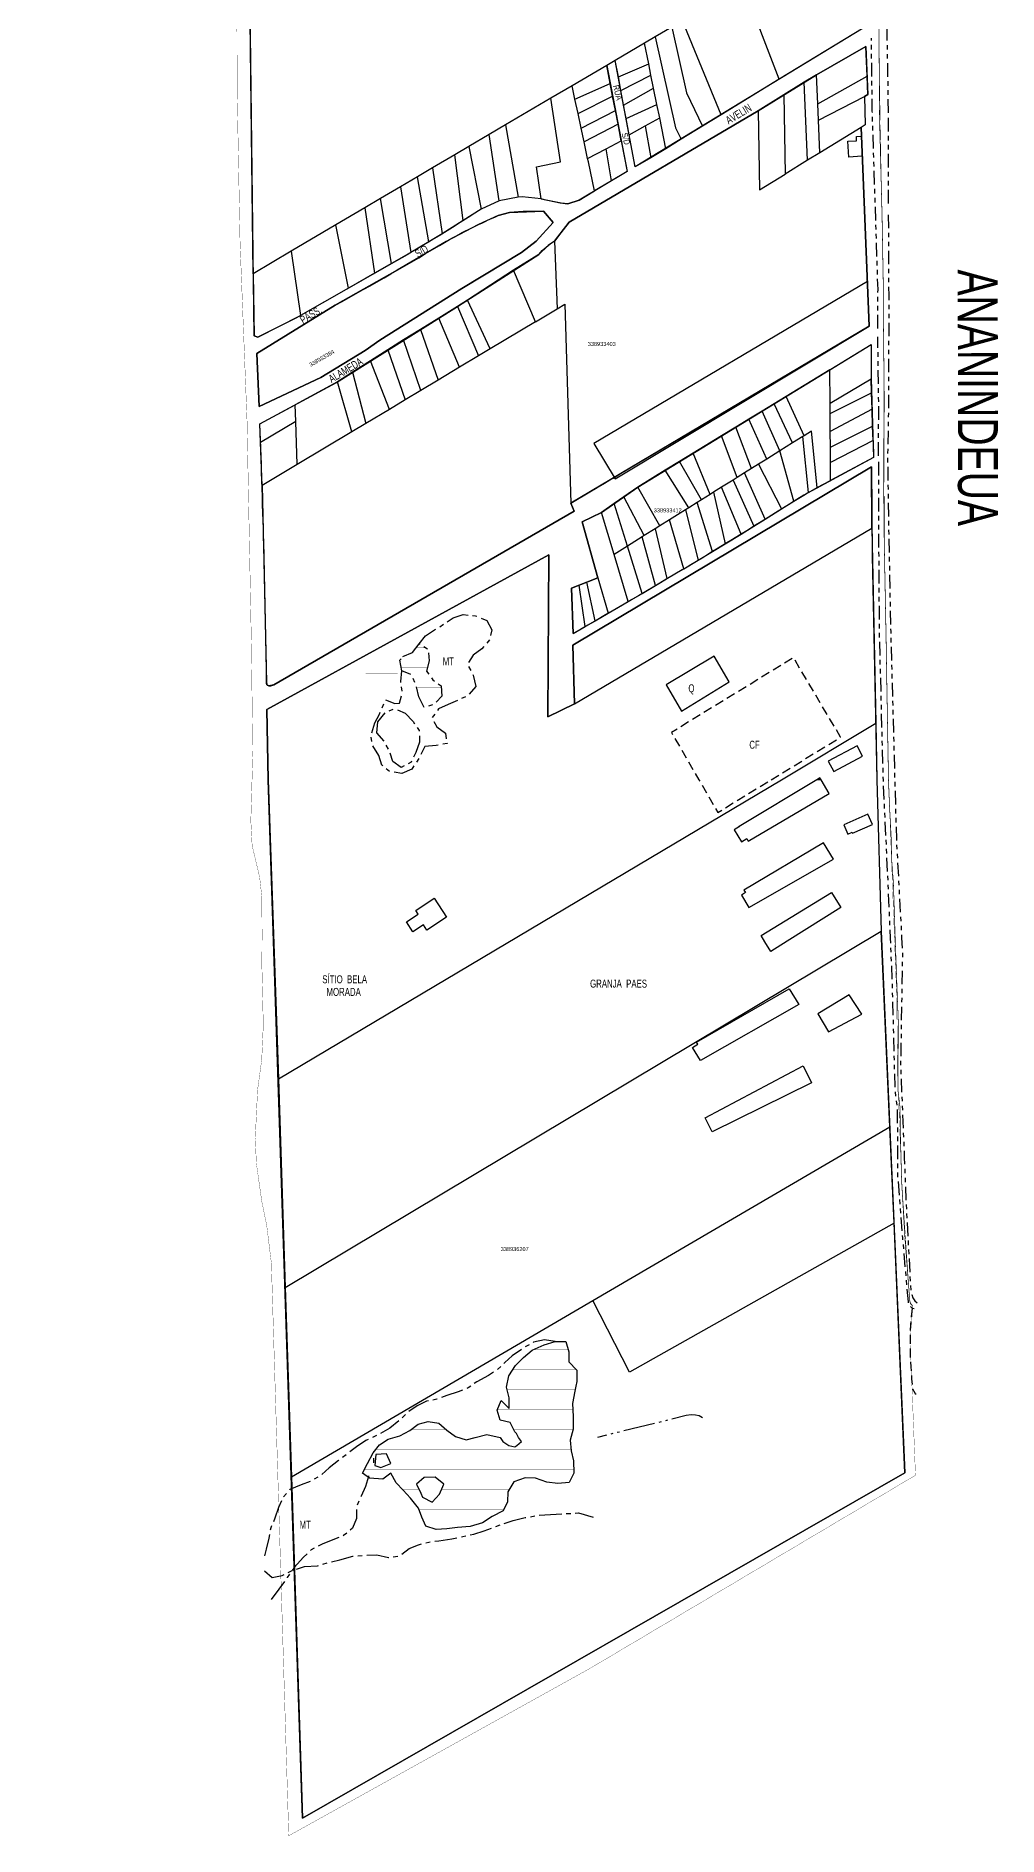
# Model space of a CAD drawing. Extents: x 209123 to 210085, y 4843977 to 4845861.
# Drawn here: x 209604 to 210085, y 4843977 to 4844876 of the extents above; entities that cross this region are included whole.
import ezdxf

# ---------------------------------------------------------------- set-up
doc = ezdxf.new("R2010")
doc.units = 0
doc.header["$LTSCALE"] = 1.5
doc.header["$MEASUREMENT"] = 0
for name, pattern in [('TRACO_05', [16.5, 10.5, -1.5, 0.75, -1.5, 0.75, -1.5]), ('TRACO_13', [12, 7.5, -1.5, 1.5, -1.5]), ('TRACO_15', [4.5, 3, -1.5]), ('TRACO_25', [12, 4.5, -1.5, 1.5, -1.5, 1.5, -1.5])]:
    doc.linetypes.add(name, pattern=pattern)
for name, color, linetype in [('CD-MALHA-LOTES', 7, 'CONTINUOUS'), ('CD_TXT_QUADRA', 1, 'CONTINUOUS'), ('HD-AREA-SUJ-INUND', 160, 'CONTINUOUS'), ('HD-CURSO-INTER', 170, 'CONTINUOUS'), ('HD-HACH-HIDROG', 160, 'CONTINUOUS'), ('HD-LAGOS-INTER', 170, 'CONTINUOUS'), ('HD-LAGOS-PERENE', 170, 'CONTINUOUS'), ('HD-VALAS-DRENOS', 170, 'CONTINUOUS'), ('LM-LIM-SETOR-FISCAL', 7, 'CONTINUOUS'), ('LM-LIMITE-MUNICIPAL', 2, 'CONTINUOUS'), ('LM-TXT-LIM-MUN', 7, 'CONTINUOUS'), ('OB-MOV-DE-TERRA', 20, 'CONTINUOUS'), ('OB-TXT-MOV-TERRA', 7, 'CONTINUOUS'), ('RU-CE-CF-Q-ARQ', 7, 'CONTINUOUS'), ('RU-EDIF-COM-IND', 239, 'CONTINUOUS'), ('RU-EDIF-SITIO', 239, 'CONTINUOUS'), ('RU-EDIF-USO-PUB', 239, 'CONTINUOUS'), ('RU-QUADRAS', 210, 'CONTINUOUS'), ('RU-TXT-ARQ-CF', 7, 'CONTINUOUS'), ('RU-TXT-EDIF-RURAL', 7, 'CONTINUOUS'), ('SV-CAMINHO-TRILHA', 20, 'CONTINUOUS'), ('SV-EST-M-N-PAV', 20, 'CONTINUOUS'), ('SV-TXT-RUA-N-PAV', 7, 'CONTINUOUS')]:
    doc.layers.add(name, color=color, linetype=linetype)
doc.styles.add('ARIAL', font='ARIAL.TTF')
doc.linetypes.add('Limite', pattern='A,20,-3,[130,ltypeshp.shx,S=6.35,R=0,X=0,Y=0],-3,20', length=46)

# ---------------------------------------------------------------- blocks, each defined once
blk = doc.blocks.new('*X3')
at = {"layer": 'HD-HACH-HIDROG', "const_width": 0.13}
for points in [[(209853.152022, 4844219.879745), (209870.262411, 4844219.879916)], [(209842.607242, 4844209.879606), (209874.372667, 4844209.879924)], [(209839.776967, 4844199.879545), (209873.794038, 4844199.879885)], [(209834.831985, 4844189.879462), (209872.601308, 4844189.87984)], [(209791.718368, 4844179.878998), (209809.123448, 4844179.879172)], [(209843.046433, 4844179.879512), (209872.765648, 4844179.879809)], [(209774.097656, 4844169.878789), (209871.705148, 4844169.879765)], [(209768.33616, 4844159.878698), (209773.335805, 4844159.878748)], [(209773.335805, 4844159.878748), (209873.035686, 4844159.879745)], [(209787.498948, 4844149.878857), (209795.725098, 4844149.878939)], [(209807.014608, 4844149.879052), (209840.686074, 4844149.879389)], [(209795.640734, 4844139.878906), (209838.037557, 4844139.879329)]]:
    blk.add_lwpolyline(points, dxfattribs=at)
blk = doc.blocks.new('*X4')
at = {"layer": 'HD-HACH-HIDROG', "const_width": 0.13}
for points in [[(209794.266889, 4844570.675472), (209799.021258, 4844570.67552)], [(209786.832848, 4844560.675365), (209799.851548, 4844560.675495)], [(209794.521091, 4844550.675409), (209806.898911, 4844550.675533)]]:
    blk.add_lwpolyline(points, dxfattribs=at)
blk = doc.blocks.new('*X5')
at = {"layer": 'HD-HACH-HIDROG', "const_width": 0.13}
for points in [[(209774.840752, 4844530.729325), (209794.82751, 4844530.729525)], [(209780.007027, 4844520.729344), (209794.926346, 4844520.729493)]]:
    blk.add_lwpolyline(points, dxfattribs=at)
blk = doc.blocks.new('*X8')
at = {"layer": 'HD-AREA-SUJ-INUND', "const_width": 0.13}
for points in [[(209769.06906, 4844557.76775), (209784.06906, 4844557.769438)], [(209784.06906, 4844557.769438), (209784.99647, 4844557.767909)]]:
    blk.add_lwpolyline(points, dxfattribs=at)

msp = doc.modelspace()

# ---------------------------------------------------------------- linework, layer by layer
at = {"layer": 'CD-MALHA-LOTES', "linetype": 'Continuous'}
for points in [[(209712.81, 4844757.62), (209708.03, 4845151.53), (210008.42, 4845327.08), (210009.23, 4845307.35), (210013.61, 4845035.73)], [(210016.22, 4844936.29), (210017.72, 4844880.4), (209975.82, 4844854.85)], [(209975.82, 4844854.85), (209957.74, 4844901.88)], [(209922.15, 4844880.94), (209913.78, 4844876.02)], [(209922.15, 4844880.94), (209929.4, 4844848.01), (209937.35, 4844831.33)], [(209946.69, 4844837.06), (209927.48, 4844884.08)], [(209908.42, 4844872.86), (209893.81, 4844864.27)], [(209913.78, 4844876.02), (209908.42, 4844872.86)], [(209910.53, 4844862.53), (209908.42, 4844872.86)], [(209913.78, 4844876.02), (209923.85, 4844830.53), (209926.84, 4844824.86)], [(210019.76, 4844856.29), (210019.16, 4844871.19), (209994.36, 4844857.07)], [(209889.54, 4844861.75), (209872.23, 4844851.57)], [(209893.81, 4844864.27), (209889.54, 4844861.75)], [(209891.29, 4844852.72), (209889.54, 4844861.75)], [(209895.35, 4844856.03), (209893.81, 4844864.27)], [(209895.35, 4844856.03), (209910.53, 4844862.53)], [(209911.67, 4844856.91), (209910.53, 4844862.53)], [(209873.66, 4844844.88), (209891.29, 4844852.72)], [(209892.5, 4844846.45), (209891.29, 4844852.72)], [(209896.62, 4844849.22), (209895.35, 4844856.03)], [(209896.62, 4844849.22), (209911.67, 4844856.91)], [(209913.01, 4844850.33), (209911.67, 4844856.91)], [(209975.82, 4844854.85), (209946.69, 4844837.06)], [(209988.3, 4844853.34), (209978.1, 4844847)], [(209994.36, 4844857.07), (209988.3, 4844853.34)], [(209990.01, 4844814.32), (209988.3, 4844853.34)], [(209995.02, 4844842.46), (209994.36, 4844857.07)], [(209995.02, 4844842.46), (210019.76, 4844856.29)], [(210018.46, 4844846.26), (210020.16, 4844847.23), (210019.76, 4844856.29)], [(209861.59, 4844845.31), (209838.92, 4844831.97)], [(209856.73, 4844795.09), (209854.38, 4844811.12), (209866.35, 4844813.48), (209861.59, 4844845.31)], [(209872.23, 4844851.57), (209861.59, 4844845.31)], [(209873.66, 4844844.88), (209872.23, 4844851.57)], [(209875.2, 4844837.7), (209873.66, 4844844.88)], [(209875.2, 4844837.7), (209892.5, 4844846.45)], [(209893.89, 4844839.28), (209892.5, 4844846.45)], [(209897.98, 4844841.93), (209896.62, 4844849.22)], [(209897.98, 4844841.93), (209913.01, 4844850.33)], [(209914.68, 4844842.13), (209913.01, 4844850.33)], [(209978.1, 4844847), (209965.34, 4844839.06)], [(209978.1, 4844847), (209978.77, 4844807.43)], [(209995.38, 4844834.34), (210018.46, 4844846.26)], [(210018.46, 4844846.26), (210018.84, 4844832.04), (210016.78, 4844830.78)], [(209965.34, 4844839.06), (209870.69, 4844783.44), (209866.62, 4844778.13), (209863.43, 4844773.96)], [(209876.78, 4844830.3), (209875.2, 4844837.7)], [(209876.78, 4844830.3), (209893.89, 4844839.28)], [(209895.23, 4844832.37), (209893.89, 4844839.28)], [(209899.25, 4844835.13), (209897.98, 4844841.93)], [(209899.25, 4844835.13), (209914.68, 4844842.13)], [(209900.76, 4844827.05), (209899.25, 4844835.13)], [(209908.78, 4844831.49), (209916.03, 4844835.51)], [(209916.03, 4844835.51), (209914.68, 4844842.13)], [(209919.13, 4844820.11), (209916.03, 4844835.51)], [(209946.69, 4844837.06), (209937.35, 4844831.33)], [(209965.34, 4844839.06), (209965.94, 4844799.56), (209978.77, 4844807.43)], [(209995.38, 4844834.34), (209995.02, 4844842.46)], [(209996.1, 4844818.06), (209995.38, 4844834.34)], [(209830.8, 4844827.19), (209820.67, 4844821.23)], [(209838.92, 4844831.97), (209830.8, 4844827.19)], [(209835.8, 4844794.11), (209830.8, 4844827.19)], [(209838.92, 4844831.97), (209845.26, 4844795.92)], [(209871.57, 4844642.94), (209882.01, 4844649.12), (209883.98, 4844650.29), (209885.26, 4844651.05), (209888.43, 4844652.93), (209890.6, 4844654.21), (209892.75, 4844655.49), (209896.48, 4844657.7), (210020.71, 4844731.35), (210016.78, 4844830.78)], [(209878.24, 4844823.5), (209876.78, 4844830.3)], [(209895.23, 4844832.37), (209878.24, 4844823.5)], [(209896.84, 4844824.1), (209895.23, 4844832.37)], [(209900.76, 4844827.05), (209908.78, 4844831.49)], [(209911.67, 4844815.61), (209903.8, 4844810.98), (209900.76, 4844827.05)], [(209908.78, 4844831.49), (209911.67, 4844815.61)], [(209937.35, 4844831.33), (209926.84, 4844824.86)], [(210016.78, 4844830.78), (209996.1, 4844818.06)], [(209813.53, 4844817.03), (209802.39, 4844810.47)], [(209820.67, 4844821.23), (209813.53, 4844817.03)], [(209817.78, 4844784.18), (209813.53, 4844817.03)], [(209820.67, 4844821.23), (209826.74, 4844789.87)], [(209880, 4844815.29), (209878.24, 4844823.5)], [(209880, 4844815.29), (209889.25, 4844820.13)], [(209889.25, 4844820.13), (209896.84, 4844824.1)], [(209891.93, 4844804), (209889.25, 4844820.13)], [(209896.84, 4844824.1), (209899.83, 4844808.65), (209891.93, 4844804)], [(209919.13, 4844820.11), (209911.67, 4844815.61)], [(209926.84, 4844824.86), (209919.13, 4844820.11)], [(209996.1, 4844818.06), (209990.01, 4844814.32)], [(209802.39, 4844810.47), (209794.88, 4844806.06)], [(209802.39, 4844810.47), (209807.31, 4844777.62)], [(209883.5, 4844799.05), (209880.36, 4844813.62), (209880, 4844815.29)], [(209990.01, 4844814.32), (209978.77, 4844807.43)], [(209786.48, 4844801.11), (209776.45, 4844795.21)], [(209794.88, 4844806.06), (209786.48, 4844801.11)], [(209786.48, 4844801.11), (209791.59, 4844768.29)], [(209800.57, 4844773.62), (209794.88, 4844806.06)], [(209856.73, 4844795.09), (209866.27, 4844793.01), (209870.12, 4844792.55), (209875.8, 4844794.37), (209883.5, 4844799.05)], [(209891.93, 4844804), (209883.5, 4844799.05)], [(209768.56, 4844790.57), (209754.13, 4844782.07)], [(209776.45, 4844795.21), (209768.56, 4844790.57)], [(209768.56, 4844790.57), (209773.51, 4844757.84)], [(209782.01, 4844762.67), (209776.45, 4844795.21)], [(209826.74, 4844789.87), (209817.78, 4844784.18)], [(209835.8, 4844794.11), (209826.74, 4844789.87)], [(209845.26, 4844795.92), (209835.8, 4844794.11)], [(209856.73, 4844795.09), (209847.25, 4844795.98), (209845.26, 4844795.92)], [(209754.13, 4844782.07), (209731.84, 4844768.96)], [(209760.44, 4844750.43), (209754.13, 4844782.07)], [(209817.78, 4844784.18), (209807.31, 4844777.62)], [(209800.57, 4844773.62), (209791.59, 4844768.29)], [(209807.31, 4844777.62), (209800.57, 4844773.62)], [(209863.43, 4844773.96), (209860.26, 4844771.79), (209855.55, 4844767.24), (209842.99, 4844759.35)], [(209863.43, 4844773.96), (209864.84, 4844740.1)], [(209731.84, 4844768.96), (209712.81, 4844757.62)], [(209731.84, 4844768.96), (209736.42, 4844736.8)], [(209782.01, 4844762.67), (209773.51, 4844757.84)], [(209791.59, 4844768.29), (209782.01, 4844762.67)], [(209712.81, 4844757.62), (209713.21, 4844726.59), (209715.16, 4844725.89), (209736.42, 4844736.8)], [(209773.51, 4844757.84), (209760.44, 4844750.43)], [(209842.99, 4844759.35), (209819.9, 4844744.44)], [(209853.91, 4844733.56), (209842.99, 4844759.35)], [(209760.44, 4844750.43), (209736.42, 4844736.8)], [(209819.9, 4844744.44), (209814.88, 4844741.17)], [(209831.28, 4844720.01), (209819.9, 4844744.44)], [(209805.65, 4844735.45), (209796.37, 4844729.69)], [(209814.88, 4844741.17), (209805.65, 4844735.45)], [(209815.97, 4844710.85), (209805.65, 4844735.45)], [(209814.88, 4844741.17), (209825.51, 4844716.56)], [(209853.91, 4844733.56), (209862.34, 4844738.61), (209864.84, 4844740.1)], [(209864.84, 4844740.1), (209868.61, 4844742.47), (209871.57, 4844642.94)], [(209796.37, 4844729.69), (209787.97, 4844724.54)], [(209796.37, 4844729.69), (209805.27, 4844704.44)], [(209853.91, 4844733.56), (209831.28, 4844720.01)], [(209780.05, 4844719.52), (209771.39, 4844714.05)], [(209787.97, 4844724.54), (209780.05, 4844719.52)], [(209780.05, 4844719.52), (209788.73, 4844694.54)], [(209796.55, 4844699.22), (209787.97, 4844724.54)], [(209831.28, 4844720.01), (209825.51, 4844716.56)], [(210001.13, 4844709.61), (210021.79, 4844722.19), (210021.71, 4844705.08)], [(209762.4, 4844708.36), (209754.93, 4844703.57)], [(209771.39, 4844714.05), (209762.4, 4844708.36)], [(209762.4, 4844708.36), (209769.15, 4844682.82)], [(209780.86, 4844689.83), (209771.39, 4844714.05)], [(209815.97, 4844710.85), (209805.27, 4844704.44)], [(209825.51, 4844716.56), (209815.97, 4844710.85)], [(210001.13, 4844709.61), (209979.22, 4844696.27)], [(210001.2, 4844692.96), (210001.13, 4844709.61)], [(209754.93, 4844703.57), (209733.79, 4844692.01)], [(209762.16, 4844678.63), (209754.93, 4844703.57)], [(209805.27, 4844704.44), (209796.55, 4844699.22)], [(210001.2, 4844692.96), (210021.71, 4844705.08)], [(210021.93, 4844698.06), (210021.71, 4844705.08)], [(209716.48, 4844673.24), (209716.16, 4844682.59), (209733.79, 4844692.01)], [(209734.04, 4844683.75), (209733.79, 4844692.01)], [(209788.73, 4844694.54), (209780.86, 4844689.83)], [(209796.55, 4844699.22), (209788.73, 4844694.54)], [(209973.32, 4844692.67), (209967.28, 4844689)], [(209979.22, 4844696.27), (209973.32, 4844692.67)], [(209982.47, 4844673.08), (209973.32, 4844692.67)], [(209988.19, 4844676.65), (209979.22, 4844696.27)], [(210001.24, 4844687.7), (210001.2, 4844692.96)], [(210001.24, 4844687.7), (210021.93, 4844698.06)], [(210022.2, 4844689.88), (210021.93, 4844698.06)], [(209734.04, 4844683.75), (209716.48, 4844673.24)], [(209734.71, 4844662.21), (209734.04, 4844683.75)], [(209769.15, 4844682.82), (209762.16, 4844678.63)], [(209780.86, 4844689.83), (209769.15, 4844682.82)], [(209960.53, 4844684.89), (209954.08, 4844680.96)], [(209967.28, 4844689), (209960.53, 4844684.89)], [(209969.55, 4844665), (209960.53, 4844684.89)], [(209976.08, 4844669.08), (209967.28, 4844689)], [(210001.3, 4844678.83), (210001.24, 4844687.7)], [(210022.2, 4844689.88), (210001.3, 4844678.83)], [(210001.36, 4844670.9), (210022.47, 4844681.37)], [(210022.47, 4844681.37), (210022.2, 4844689.88)], [(210022.71, 4844674.21), (210022.47, 4844681.37)], [(209717.22, 4844651.73), (209716.48, 4844673.24)], [(209762.16, 4844678.63), (209734.71, 4844662.21)], [(209946.88, 4844676.57), (209932.76, 4844667.99)], [(209954.08, 4844680.96), (209946.88, 4844676.57)], [(209954.7, 4844655.72), (209946.88, 4844676.57)], [(209961.88, 4844660.21), (209954.08, 4844680.96)], [(209982.47, 4844673.08), (209976.08, 4844669.08)], [(209987.55, 4844676.25), (209982.47, 4844673.08)], [(209988.19, 4844676.65), (209987.55, 4844676.25)], [(209990.38, 4844648.29), (209987.55, 4844676.25)], [(209994.76, 4844650.7), (209991.86, 4844678.94), (209988.19, 4844676.65)], [(210001.36, 4844670.9), (210001.3, 4844678.83)], [(210022.71, 4844674.21), (210001.41, 4844663.25)], [(210022.71, 4844674.21), (210022.98, 4844665.81), (210001.47, 4844654.32)], [(209925.88, 4844663.81), (209918.73, 4844659.46)], [(209932.76, 4844667.99), (209925.88, 4844663.81)], [(209937.01, 4844644.67), (209925.88, 4844663.81)], [(209941.19, 4844647.28), (209932.76, 4844667.99)], [(209969.55, 4844665), (209965.51, 4844662.48)], [(209976.08, 4844669.08), (209969.55, 4844665)], [(209983.12, 4844643.96), (209976.08, 4844669.08)], [(210001.41, 4844663.25), (210001.36, 4844670.9)], [(209734.71, 4844662.21), (209717.22, 4844651.73)], [(210022.13, 4844630.51), (210022, 4844661.08), (209872.58, 4844572.01), (209873.4, 4844542.69)], [(209918.73, 4844659.46), (209905.04, 4844650.98)], [(209930.59, 4844640.66), (209918.73, 4844659.46)], [(209952.74, 4844654.5), (209946.99, 4844650.9)], [(209954.7, 4844655.72), (209952.74, 4844654.5)], [(209952.74, 4844654.5), (209963.09, 4844631.51)], [(209958.4, 4844658.03), (209954.7, 4844655.72)], [(209961.88, 4844660.21), (209958.4, 4844658.03)], [(209968.7, 4844635), (209958.4, 4844658.03)], [(209965.51, 4844662.48), (209961.88, 4844660.21)], [(209965.51, 4844662.48), (209976.86, 4844640.07)], [(209994.76, 4844650.7), (210001.47, 4844654.32)], [(210001.47, 4844654.32), (210001.41, 4844663.25)], [(209717.22, 4844651.73), (209719.48, 4844553.35), (209719.83, 4844551.99), (209720.63, 4844551.62), (209721.58, 4844551.67), (209723.15, 4844552.19), (209873.32, 4844638.98), (209872.49, 4844640.87), (209871.57, 4844642.94)], [(209898.18, 4844646.16), (209893.33, 4844642.8)], [(209905.04, 4844650.98), (209898.18, 4844646.16)], [(209908.3, 4844626.73), (209898.18, 4844646.16)], [(209916.02, 4844631.56), (209905.04, 4844650.98)], [(209941.19, 4844647.28), (209937.01, 4844644.67)], [(209942.93, 4844648.37), (209941.19, 4844647.28)], [(209946.99, 4844650.9), (209942.93, 4844648.37)], [(209942.93, 4844648.37), (209948.77, 4844622.66)], [(209956.68, 4844627.38), (209946.99, 4844650.9)], [(209983.12, 4844643.96), (209988.09, 4844646.98), (209989.97, 4844648.06), (209990.38, 4844648.29)], [(209990.38, 4844648.29), (209994.76, 4844650.7)], [(209886.9, 4844638.24), (209877.32, 4844633.55), (209885.13, 4844605.58)], [(209893.33, 4844642.8), (209886.9, 4844638.24)], [(209893.22, 4844617.31), (209886.9, 4844638.24)], [(209899.9, 4844621.48), (209893.33, 4844642.8)], [(209928.9, 4844639.6), (209920.97, 4844634.65)], [(209930.59, 4844640.66), (209928.9, 4844639.6)], [(209928.9, 4844639.6), (209935.25, 4844614.43)], [(209934.81, 4844643.3), (209930.59, 4844640.66)], [(209937.01, 4844644.67), (209934.81, 4844643.3)], [(209942.48, 4844618.72), (209934.81, 4844643.3)], [(209968.7, 4844635), (209976.86, 4844640.07)], [(209976.86, 4844640.07), (209983.12, 4844643.96)], [(209873.4, 4844542.69), (210022.13, 4844630.51)], [(209913.79, 4844630.16), (209908.3, 4844626.73)], [(209916.02, 4844631.56), (209913.79, 4844630.16)], [(209913.79, 4844630.16), (209919.67, 4844605.2)], [(209920.97, 4844634.65), (209916.02, 4844631.56)], [(209928.04, 4844610.16), (209920.97, 4844634.65)], [(209948.77, 4844622.66), (209956.68, 4844627.38)], [(209956.68, 4844627.38), (209963.09, 4844631.51)], [(209963.09, 4844631.51), (209968.7, 4844635)], [(210022.13, 4844630.51), (210024.1, 4844532.94)], [(209899.9, 4844621.48), (209893.22, 4844617.31)], [(209907.25, 4844626.08), (209899.9, 4844621.48)], [(209907.2, 4844597.8), (209899.9, 4844621.48)], [(209908.3, 4844626.73), (209907.25, 4844626.08)], [(209913.95, 4844601.8), (209907.25, 4844626.08)], [(209935.25, 4844614.43), (209942.48, 4844618.72)], [(209942.48, 4844618.72), (209948.77, 4844622.66)], [(209873.4, 4844542.69), (209860.17, 4844536.18), (209860.63, 4844617.14), (209719.64, 4844539.75), (209720.28, 4844504.67), (209725.37, 4844355.16)], [(209900.2, 4844593.78), (209893.22, 4844617.31)], [(209919.67, 4844605.2), (209928.04, 4844610.16)], [(209928.04, 4844610.16), (209935.25, 4844614.43)], [(209875.82, 4844602.01), (209871.87, 4844600.49), (209872.73, 4844577.78), (209878.72, 4844581.22)], [(209879.61, 4844603.46), (209875.82, 4844602.01)], [(209878.72, 4844581.22), (209875.82, 4844602.01)], [(209885.13, 4844605.58), (209879.61, 4844603.46)], [(209883.82, 4844584.19), (209879.61, 4844603.46)], [(209885.13, 4844605.58), (209890.22, 4844587.88)], [(209907.2, 4844597.8), (209913.95, 4844601.8)], [(209913.95, 4844601.8), (209919.67, 4844605.2)], [(209890.22, 4844587.88), (209900.2, 4844593.78)], [(209900.2, 4844593.78), (209907.2, 4844597.8)], [(209878.72, 4844581.22), (209883.82, 4844584.19)], [(209883.82, 4844584.19), (209890.22, 4844587.88)], [(209725.37, 4844355.16), (209976.85, 4844504.66), (210024.1, 4844532.94)], [(210024.1, 4844532.94), (210024.6, 4844504.66), (210026.83, 4844429.02)], [(209728.77, 4844250.84), (210026.83, 4844429.02)], [(210031.1, 4844331.22), (210026.83, 4844429.02)], [(209725.37, 4844355.16), (209728.77, 4844250.84)], [(209882.59, 4844244.38), (210031.1, 4844331.22)], [(210033.2, 4844282.96), (210031.1, 4844331.22)], [(209731.86, 4844156.24), (209737.42, 4843985.6), (210038.65, 4844158.24), (210033.2, 4844282.96)], [(210033.2, 4844282.96), (209900.91, 4844208.62), (209882.59, 4844244.38)], [(209728.77, 4844250.84), (209731.86, 4844156.24)], [(209731.86, 4844156.24), (209882.59, 4844244.38)]]:
    msp.add_lwpolyline(points, dxfattribs=at)
at = {"layer": 'CD-MALHA-LOTES', "linetype": 'Continuous', "elevation": 14.73}
msp.add_lwpolyline([(209857.99, 4844788.96), (209847.76, 4844788.74), (209840.9, 4844788.3), (209835.34, 4844786.65), (209825.47, 4844782.23), (209809.31, 4844773.8), (209784.77, 4844759.39), (209753.78, 4844741.84), (209714.53, 4844717.8), (209715.77, 4844691.31), (209729.52, 4844697.72), (209746.66, 4844705.7), (209768.84, 4844719.29), (209776.07, 4844724.48), (209817.06, 4844750.31), (209828.45, 4844757.08), (209846.85, 4844768.15), (209854.21, 4844773.9), (209862.78, 4844783.18)], close=True, dxfattribs=at)
at = {"layer": 'HD-CURSO-INTER', "linetype": 'TRACO_13', "flags": 128}
msp.add_lwpolyline([(209770.51, 4844156.69), (209770.48, 4844156.49), (209768.91, 4844151.49), (209766.79, 4844146.63), (209764.37, 4844141.38), (209764.4, 4844135.46), (209762.38, 4844130.52), (209758, 4844126.85), (209752.66, 4844124.78), (209747.22, 4844122.67), (209741.77, 4844119.7), (209737.74, 4844115.93), (209733.36, 4844111.08), (209729.77, 4844105.92), (209725.53, 4844100.08), (209721.51, 4844094.61)], dxfattribs=at)
at = {"layer": 'HD-LAGOS-INTER', "linetype": 'TRACO_13', "flags": 128}
for points in [[(209787.54, 4844566.31), (209792.44, 4844568.24), (209795.77, 4844572.69), (209800.35, 4844569.86), (209800.79, 4844564.17), (209799.41, 4844559.04), (209802.59, 4844554.56), (209806.83, 4844551.65), (209807.18, 4844546.42), (209803.45, 4844542.52), (209798.33, 4844540.68), (209795.58, 4844546.16), (209794.28, 4844551.69), (209792.01, 4844557.07), (209787.11, 4844559.16), (209786.14, 4844564.44), (209787.54, 4844566.31)], [(209774.62, 4844528.21), (209775.09, 4844533.57), (209778.72, 4844538.19), (209783.3, 4844540.22), (209788.77, 4844538.03), (209792.7, 4844533.75), (209795.84, 4844529.29), (209795.89, 4844523.51), (209794.09, 4844518.31), (209791.71, 4844513.43), (209786.83, 4844510.73), (209782.63, 4844513.86), (209781.01, 4844518.84), (209778.44, 4844523.68), (209774.62, 4844528.21)]]:
    msp.add_lwpolyline(points, dxfattribs=at)
at = {"layer": 'HD-LAGOS-PERENE', "linetype": 'Continuous', "flags": 128}
for points in [[(209770.89, 4844155.6), (209767.37, 4844158.09), (209769.93, 4844162.83), (209772.78, 4844168.19), (209775.93, 4844172.23), (209780.32, 4844175.12), (209786.14, 4844176.75), (209791.17, 4844179.45), (209795.21, 4844182.6), (209800.23, 4844183.92), (209805.63, 4844183.03), (209809.54, 4844179.5), (209813.96, 4844176.48), (209819.31, 4844174.71), (209823.83, 4844175.89), (209829.52, 4844177.33), (209836.2, 4844175.89), (209837.55, 4844173.9), (209840.68, 4844171.95), (209843.55, 4844171.3), (209844.52, 4844171.95), (209846.98, 4844173.85), (209845.49, 4844175.89), (209844.36, 4844177.84), (209843.66, 4844178.71), (209841.22, 4844183.34), (209836.19, 4844184.59), (209834.69, 4844189.55), (209836.75, 4844194.36), (209840.79, 4844190.44), (209840.81, 4844195.73), (209839.47, 4844201.12), (209840.64, 4844206.75), (209843.92, 4844211.96), (209847.85, 4844215.91), (209852.26, 4844219.48), (209858.24, 4844222.16), (209863.71, 4844223.91), (209869.03, 4844223.82), (209870.61, 4844218.78), (209870.53, 4844213.76), (209874.62, 4844209.63), (209874.62, 4844203.98), (209874.12, 4844201.49), (209873.62, 4844199.01), (209872.47, 4844192.93), (209872.75, 4844186.46), (209872.83, 4844180.09), (209871.23, 4844174.61), (209871.78, 4844169.19), (209872.95, 4844164.22), (209873.07, 4844158), (209870.72, 4844153.39), (209865.07, 4844152.89), (209859.57, 4844153.56), (209854.01, 4844155.63), (209848.74, 4844155.8), (209843.17, 4844153.8), (209840.02, 4844148.83), (209839.89, 4844143.79), (209837.74, 4844139.25), (209832.25, 4844136.35), (209827.49, 4844133.2), (209821.3, 4844131.42), (209814.96, 4844130.96), (209809.59, 4844130.18), (209804.19, 4844129.88), (209799.11, 4844131.55), (209797.16, 4844136.16)], [(209772.95, 4844165.58), (209773.01, 4844163.2)], [(209795.37, 4844140.55), (209791.35, 4844145.63), (209787.75, 4844149.6), (209784.29, 4844153.33), (209781.59, 4844158.14), (209777.58, 4844155.1), (209770.89, 4844155.6)], [(209797.16, 4844136.16), (209795.37, 4844140.55)]]:
    msp.add_lwpolyline(points, dxfattribs=at)
for points in [[(209776.61, 4844160.86), (209781.55, 4844162.84), (209779.48, 4844167.72), (209774.15, 4844167.49), (209773.55, 4844161.87)], [(209797.39, 4844146.01), (209802.2, 4844143.63), (209806.01, 4844147.55), (209808.16, 4844152.54), (209803.8, 4844156.16), (209798.27, 4844155.96), (209794.39, 4844152.64), (209796.61, 4844148.05)]]:
    msp.add_lwpolyline(points, close=True, dxfattribs=at)
at = {"layer": 'HD-VALAS-DRENOS', "linetype": 'TRACO_05', "flags": 128}
msp.add_lwpolyline([(209937.39, 4844185.8), (209935.78, 4844186.7), (209934.01, 4844187.09), (209931.83, 4844187.2), (209929.31, 4844186.84), (209884.99, 4844175.96)], dxfattribs=at)
at = {"layer": 'LM-LIM-SETOR-FISCAL', "color": 7, "linetype": 'Limite', "ltscale": 0.1, "const_width": 0.13, "flags": 128}
msp.add_lwpolyline([(209756.5, 4845516.29), (209751.3, 4845524.57), (209742.67, 4845530.22), (209737.91, 4845533.03), (209733.61, 4845542.58), (209730.18, 4845548.5), (209731.68, 4845555.3), (209735.91, 4845559.88), (209741.98, 4845564.02), (209753.89, 4845568.44), (209759.18, 4845571.62), (209769.33, 4845578.92), (209783.86, 4845592.74), (209797.93, 4845607.35), (209810.43, 4845622.37), (209819.75, 4845638.06), (209824.57, 4845649.26), (209828.77, 4845659.93), (209832.87, 4845664.74), (209848.49, 4845681.91), (209857.53, 4845691.24), (209860.86, 4845695.63), (209861.99, 4845705.36), (209861.02, 4845710.64), (209859.16, 4845715.4), (209857.15, 4845726.42), (209858.67, 4845731.69), (209865.35, 4845741.55), (209874.22, 4845748.93), (209882.41, 4845756.24), (209886.56, 4845766.07), (209891, 4845769.67), (209901.56, 4845768.58), (209905.96, 4845770.63), (209912.29, 4845777.56), (209920.57, 4845789.98), (209922.5, 4845794.42), (209931.6, 4845803.92), (209935.51, 4845808.28), (209938.71, 4845813.1), (209948.53, 4845822.18), (209959.16, 4845828.66), (209974.4, 4845836.91), (209985.3, 4845843.64), (209999.63, 4845851.1), (210005.85, 4845852.59), (210008.83, 4845748.88), (210012.92, 4845552.03), (210014.83, 4845430.78), (210016.4, 4845308.43), (210019.84, 4845187.26), (210022.71, 4845049.46), (210025.73, 4844869.03), (210027.84, 4844746.03), (210028.55, 4844610.67), (210030.42, 4844504.69), (210034.54, 4844395.49), (210034.98, 4844356.84), (210037.09, 4844303.19), (210041.11, 4844243.91), (210042.66, 4844241.49), (210041.24, 4844225.16), (210043.91, 4844157.03), (209880.94, 4844060.34), (209730.56, 4843976.83), (209721.87, 4844263.16), (209719.55, 4844281.84), (209717.08, 4844293.94), (209714.37, 4844312.96), (209713.82, 4844325.29), (209714.97, 4844349.6), (209717.05, 4844364.77), (209717.83, 4844381.99), (209717.12, 4844411.82), (209717.22, 4844427.24), (209717.1, 4844446.23), (209716, 4844456.05), (209712.25, 4844471.82), (209711.6, 4844484.23), (209712.56, 4844517.1), (209711.89, 4844571.62), (209709.7, 4844684.19), (209706.22, 4844772.81), (209704.76, 4844848.62), (209704.58, 4844905.73), (209701.13, 4845088.11), (209700.9, 4845149.96), (209442.8, 4844991.55), (209237.03, 4844921.8), (209232.93, 4844899.15), (209223.07, 4844898.14), (209223.58, 4844893.28), (209178.83, 4844885.81), (209181.74, 4844843.24), (209186.67, 4844817.46), (209186.43, 4844813.71), (209159.38, 4844808.75), (209151.39, 4844809.37), (209145.88, 4844816.7), (209144.38, 4844823.1), (209142.68, 4844839.54), (209142.04, 4844859.97), (209138.84, 4844868.81), (209134.67, 4844876.18), (209127.19, 4844880.69), (209131.76, 4844886.69), (209131.76, 4844898.36), (209130.33, 4844910.26), (209129.68, 4844932.5), (209129.26, 4845060.67), (209126.52, 4845138.55), (209123.25, 4845217.54), (209226.33, 4845219.29), (209222.79, 4845325.24), (209220.85, 4845402.89), (209219.98, 4845454.41), (209226.26, 4845455.39), (209399.02, 4845457.74), (209461.83, 4845458.1), (209475.56, 4845459.96), (209501.71, 4845467.83), (209505.47, 4845394.52), (209504.56, 4845374.59), (209505.1, 4845367.3), (209542.33, 4845367.28), (209550.43, 4845374.54), (209563.32, 4845384.18), (209568.8, 4845393.48), (209577.29, 4845403.54), (209585.18, 4845423.15), (209590.39, 4845446.06), (209592.24, 4845456.12), (209597.28, 4845472.86), (209603.22, 4845476.76), (209608.72, 4845478.09), (209628.79, 4845475.14), (209633.88, 4845475.76), (209646.18, 4845479.73), (209666.16, 4845488.23), (209685.39, 4845488.24), (209697.02, 4845487.7), (209704.19, 4845486.94), (209721.62, 4845480.74), (209737.12, 4845478.67), (209747.23, 4845491.82), (209750.5, 4845496.43), (209755.32, 4845505.71), (209756.8, 4845510.41)], close=True, dxfattribs=at)
at = {"layer": 'LM-LIMITE-MUNICIPAL'}
for points in [[(210025.66, 4844879.89, 0.35, 0.35, 0), (210025.95, 4844834.83, 0.35, 0.35, 0)], [(210025.95, 4844834.83, 0.35, 0.35, 0), (210027.18, 4844787.93, 0.35, 0.35, 0)], [(210027.18, 4844787.93, 0.35, 0.35, 0), (210027.39, 4844776.9, 0.35, 0.35, 0)], [(210027.39, 4844776.9, 0.35, 0.35, 0), (210027.8, 4844753.1, 0.35, 0.35, 0)], [(210027.8, 4844753.1, 0.35, 0.35, 0), (210027.92, 4844730.08, 0.35, 0.35, 0)], [(210027.92, 4844730.08, 0.35, 0.35, 0), (210028.08, 4844716.2, 0.35, 0.35, 0)], [(210028.08, 4844716.2, 0.35, 0.35, 0), (210028.31, 4844693.34, 0.35, 0.35, 0)], [(210028.31, 4844693.34, 0.35, 0.35, 0), (210028, 4844666.3, 0.35, 0.35, 0)], [(210028, 4844666.3, 0.35, 0.35, 0), (210028.15, 4844632.04, 0.35, 0.35, 0)], [(210028.15, 4844632.04, 0.35, 0.35, 0), (210028.93, 4844590.34, 0.35, 0.35, 0)], [(210028.93, 4844590.34, 0.35, 0.35, 0), (210029.17, 4844578.89, 0.35, 0.35, 0)], [(210029.17, 4844578.89, 0.35, 0.35, 0), (210029.61, 4844551.55, 0.35, 0.35, 0)], [(210029.61, 4844551.55, 0.35, 0.35, 0), (210030.42, 4844504.69, 0.35, 0.35, 0)], [(210030.42, 4844504.69, 0.35, 0.35, 0), (210030.94, 4844491.26, 0.35, 0.35, 0)], [(210030.94, 4844491.26, 0.35, 0.35, 0), (210031.81, 4844475, 0.35, 0.35, 0)], [(210031.81, 4844475, 0.35, 0.35, 0), (210032.01, 4844464.64, 0.35, 0.35, 0)], [(210032.01, 4844464.64, 0.35, 0.35, 0), (210032.88, 4844453.22, 0.35, 0.35, 0)], [(210032.88, 4844453.22, 0.35, 0.35, 0), (210033.84, 4844423.53, 0.35, 0.35, 0), (210033.92, 4844421.5, 0.35, 0.35, 0)], [(210033.92, 4844421.5, 0.35, 0.35, 0), (210035.34, 4844382.67, 0.35, 0.35, 0), (210035.11, 4844349.88, 0.35, 0.35, 0)], [(210035.11, 4844349.88, 0.35, 0.35, 0), (210036.19, 4844340.87, 0.35, 0.35, 0)], [(210036.19, 4844340.87, 0.35, 0.35, 0), (210036.41, 4844326.51, 0.35, 0.35, 0), (210036.64, 4844317.37, 0.35, 0.35, 0)], [(210036.64, 4844317.37, 0.35, 0.35, 0), (210036.97, 4844304.58, 0.35, 0.35, 0), (210038.62, 4844275.88, 0.35, 0.35, 0)], [(210038.62, 4844275.88, 0.35, 0.35, 0), (210041.11, 4844243.91, 0.35, 0.35, 0)], [(210041.11, 4844243.91, 0.35, 0.35, 0), (210041.45, 4844242.69, 0.35, 0.35, 0)], [(210041.45, 4844242.69, 0.35, 0.35, 0), (210042.66, 4844241.49, 0.35, 0.35, 0)]]:
    msp.add_lwpolyline(points, format="xyseb", dxfattribs=at)
at = {"layer": 'OB-MOV-DE-TERRA', "linetype": 'TRACO_13', "flags": 128}
for points in [[(209795.77, 4844572.69), (209798.85, 4844576.62), (209803.48, 4844579.54), (209808.58, 4844582.79), (209812.83, 4844585.63), (209817.83, 4844587.26), (209823.93, 4844586.67), (209829.56, 4844584.32), (209832.05, 4844579.58), (209830.98, 4844574.55), (209827.05, 4844570.15), (209822.8, 4844566.95), (209819.89, 4844562.4), (209822.79, 4844557.02), (209824.06, 4844551.36), (209820.01, 4844546.68), (209815.06, 4844544.41), (209810.33, 4844542.31), (209805.5, 4844540.09), (209802.07, 4844535.57), (209804.62, 4844531.06), (209808.87, 4844527.93), (209809.72, 4844522.87), (209804.31, 4844521.85), (209798.64, 4844521.38), (209796.03, 4844515.95), (209792.04, 4844510.02), (209787.12, 4844507.8), (209780.98, 4844508.76), (209777.16, 4844511.99), (209775.58, 4844516.82), (209772.46, 4844521.68), (209771.66, 4844527.04), (209773.57, 4844533.09), (209775.9, 4844537.52), (209778.9, 4844544.72), (209783.65, 4844542.77), (209785.93, 4844542.94), (209787.38, 4844548.45), (209786.53, 4844553.75), (209787.11, 4844559.16)], [(209863.71, 4844223.91), (209858.38, 4844224.81), (209852.91, 4844223.56), (209847.78, 4844220.53), (209842.32, 4844216.73), (209838.61, 4844213.34), (209834.93, 4844209.94), (209830.47, 4844206.85), (209824.56, 4844203.79), (209820.27, 4844200.67), (209815.31, 4844198.77), (209809.57, 4844196.92), (209804.55, 4844195.01), (209799.51, 4844193.99), (209794.82, 4844191.69), (209789.96, 4844188.47), (209786.03, 4844184.55), (209781.14, 4844180.55), (209775.36, 4844177.35), (209769.05, 4844174.39), (209764.49, 4844171.22), (209759.98, 4844167.89), (209755.47, 4844164.45), (209750.76, 4844160.82), (209746.51, 4844156.93), (209741.42, 4844153.98), (209736.75, 4844152.18), (209731.17, 4844149.95), (209727.56, 4844145.98), (209725.46, 4844140.88), (209723.68, 4844135.52), (209721.53, 4844130.81), (209720.65, 4844125.66), (209719.27, 4844120.08), (209718.51, 4844116.69)], [(209718.47, 4844109.24), (209722.24, 4844105.88), (209727.21, 4844106.93), (209732.77, 4844109.59), (209738.48, 4844111.39), (209744.98, 4844111.8), (209750.9, 4844113.6), (209756.17, 4844114.68), (209762.63, 4844116.59), (209767.98, 4844116.99), (209774.55, 4844117.25), (209780.38, 4844115.96), (209785.9, 4844116.79), (209790.76, 4844120.36), (209795.45, 4844122.34), (209800.59, 4844123.61), (209805.56, 4844124.31), (209812.11, 4844125.3), (209817.65, 4844126.35), (209823.07, 4844127.63), (209828.31, 4844129.23), (209833.1, 4844131.03), (209837.89, 4844132.83), (209842.69, 4844134.36), (209848.83, 4844135.84), (209855.2, 4844137), (209861.42, 4844137.45), (209867.44, 4844137.76), (209872.49, 4844138.01), (209875.47, 4844138.23), (209882.84, 4844136.02)]]:
    msp.add_lwpolyline(points, dxfattribs=at)
at = {"layer": 'RU-CE-CF-Q-ARQ', "linetype": 'Continuous', "flags": 128}
msp.add_lwpolyline([(209919.32, 4844552.14), (209926.91, 4844538.97), (209950.8, 4844553.68), (209943.26, 4844566.4)], close=True, dxfattribs=at)
at = {"layer": 'RU-CE-CF-Q-ARQ', "linetype": 'TRACO_15', "flags": 128}
msp.add_lwpolyline([(209971.73, 4844504.66), (210006.51, 4844525.94), (209982.94, 4844565.69), (209921.9, 4844528.31), (209935.64, 4844504.66), (209945.11, 4844488.37), (209971.73, 4844504.66)], dxfattribs=at)
at = {"layer": 'RU-EDIF-COM-IND', "linetype": 'Continuous', "flags": 128}
msp.add_lwpolyline([(209883.12, 4844672.83), (209893.71, 4844655.18), (210020.71, 4844731.35), (210019.89, 4844753.72)], close=True, dxfattribs=at)
at = {"layer": 'RU-EDIF-SITIO', "linetype": 'Continuous', "flags": 128}
for points in [[(210017.46, 4844516.5), (210014.71, 4844521.68), (210000.31, 4844514.05), (210003.11, 4844508.76)], [(209994.53, 4844504.66), (209955.75, 4844481.28), (209955.95, 4844481.4), (209953.19, 4844479.73), (209956.87, 4844473.62), (209959.59, 4844475.26), (209960.33, 4844474.03), (210000.84, 4844497.84), (209996.73, 4844504.66)], [(210022.36, 4844482.3), (210020.11, 4844487.46), (210008.08, 4844482.22), (210010.13, 4844477.51), (210012.32, 4844478.46), (210012.5, 4844478.02)], [(210002.87, 4844464.93), (209998, 4844473.15), (209958.17, 4844449.53), (209958.91, 4844448.27), (209956.86, 4844447.06), (209960.55, 4844440.83)], [(209971.54, 4844418.89), (209968.59, 4844423.72), (209966.69, 4844426.83), (210001.91, 4844448.32), (210006.52, 4844440.78), (209979.79, 4844424.05)], [(209803.34, 4844445.47), (209809.48, 4844435.97), (209799.59, 4844429.57), (209797.91, 4844432.16), (209792.58, 4844428.71), (209789.35, 4844433.71), (209795.27, 4844437.54), (209794.14, 4844439.3)], [(209936.5, 4844364.34), (209932.43, 4844370.9), (209935.09, 4844372.55), (209934.5, 4844373.52), (209980.73, 4844400.18), (209985.62, 4844392.29)], [(209995.02, 4844387.6), (210000.51, 4844378.74), (210017.07, 4844387.58), (210010.84, 4844397.13)], [(209987.73, 4844361.61), (209991.87, 4844353.27), (209942.32, 4844328.64), (209938.8, 4844335.71)]]:
    msp.add_lwpolyline(points, close=True, dxfattribs=at)
msp.add_lwpolyline([(209996.73, 4844504.66), (209996.15, 4844505.63), (209994.53, 4844504.66)], dxfattribs=at)
at = {"layer": 'RU-EDIF-USO-PUB', "linetype": 'Continuous', "flags": 128}
msp.add_lwpolyline([(210017.13, 4844816.33), (210010.53, 4844815.91), (210010.03, 4844823.8), (210014.5, 4844824.09), (210014.36, 4844826.24), (210017, 4844826.4)], close=True, dxfattribs=at)
at = {"layer": 'RU-QUADRAS', "color": 6, "linetype": 'Continuous'}
for points in [[(209708.03, 4845151.53), (209856.76, 4845237.93), (210008.42, 4845327.08), (210009.23, 4845307.35), (210010.15, 4845249.07), (210011.29, 4845131.12), (210017.72, 4844880.4), (209903.8, 4844810.98), (209893.81, 4844864.27), (209889.54, 4844861.75), (209899.83, 4844808.65), (209875.8, 4844794.37), (209870.12, 4844792.55, -0.047913), (209856.73, 4844795.09), (209847.25, 4844795.98), (209845.26, 4844795.92), (209835.8, 4844794.11), (209826.74, 4844789.87, -0.015049), (209784.42, 4844764.04), (209734.05, 4844735.46), (209715.16, 4844725.89), (209713.21, 4844726.59)], [(209716.16, 4844682.59), (209754.36, 4844703.27), (209813.16, 4844740.08), (209855.55, 4844767.24, -0.08412), (209863.43, 4844773.96), (209870.69, 4844783.44), (209965.34, 4844839.06), (209994.36, 4844857.07), (210019.16, 4844871.19), (210020.16, 4844847.23), (210018.46, 4844846.26), (210018.84, 4844832.04), (210016.79, 4844830.74), (210020.71, 4844731.35), (209871.57, 4844642.94), (209873.32, 4844638.98), (209723.15, 4844552.19), (209720.63, 4844551.62, -0.474272), (209719.48, 4844553.35, 0.005684)], [(209714.53, 4844717.8), (209753.78, 4844741.84, 0.007839), (209809.31, 4844773.8, -0.0299), (209835.34, 4844786.65), (209840.9, 4844788.3), (209857.99, 4844788.96), (209862.78, 4844783.18), (209854.21, 4844773.9), (209846.85, 4844768.15), (209817.06, 4844750.31), (209776.07, 4844724.48), (209768.84, 4844719.29), (209746.66, 4844705.7), (209715.77, 4844691.31)], [(209871.87, 4844600.49), (209885.13, 4844605.58), (209877.32, 4844633.55), (209886.9, 4844638.24), (209905.04, 4844650.98), (210021.79, 4844722.19), (210021.71, 4844705.08), (210022.98, 4844665.81), (209988.09, 4844646.98, -0.011969), (209872.73, 4844577.78)]]:
    msp.add_lwpolyline(points, format="xyb", close=True, dxfattribs=at)
msp.add_lwpolyline([(209719.64, 4844539.75), (209860.63, 4844617.14), (209860.17, 4844536.18), (209873.4, 4844542.69), (209872.58, 4844572.01), (210022, 4844661.08), (210022.19, 4844616.65), (210024.6, 4844504.66), (210026.83, 4844429.02), (210038.65, 4844158.24), (209737.42, 4843985.6), (209720.28, 4844504.67)], close=True, dxfattribs=at)
at = {"layer": 'SV-CAMINHO-TRILHA', "linetype": 'TRACO_15', "flags": 128}
msp.add_lwpolyline([(210042.22, 4844240.6), (210041.72, 4844236.25), (210041.38, 4844232.33), (210041.23, 4844227.16), (210041.24, 4844225.16), (210041.27, 4844219.76), (210041.32, 4844214.04), (210041.55, 4844211.22), (210041.98, 4844205.25), (210042.48, 4844200.21), (210043.81, 4844197.98), (210044.32, 4844197.55)], dxfattribs=at)
at = {"layer": 'SV-EST-M-N-PAV', "linetype": 'TRACO_25', "flags": 128}
for points in [[(210028.65, 4844934.86), (210030.29, 4844837.77)], [(210025.1, 4844730.3), (210025.18, 4844749.77), (210022.33, 4844838.88), (210021.85, 4844875.39)], [(210030.3, 4844835.51), (210030.31, 4844790.88)], [(210030.31, 4844787.09), (210030.53, 4844746.79), (210030.51, 4844722.9), (210030.47, 4844693.28), (210029.96, 4844665.46), (210030.46, 4844631.66), (210031.52, 4844578.68), (210033.54, 4844504.66), (210034.36, 4844474.76), (210037, 4844425.74), (210037.39, 4844418.42), (210036.46, 4844361.68), (210038.34, 4844315.82), (210039.14, 4844294.63), (210041.53, 4844249.4), (210042.12, 4844247.35), (210042.57, 4844245.64), (210043.63, 4844244.16), (210044.84, 4844243.23)], [(210025.47, 4844666.62), (210025.54, 4844693.59), (210025.08, 4844726.06)], [(210025.48, 4844663.58), (210025.42, 4844631.81), (210025.78, 4844577.17), (210027.69, 4844504.27), (210030.12, 4844452.36), (210031.26, 4844425.57), (210032.18, 4844404.06), (210033.6, 4844349.77), (210034.68, 4844340.78), (210034.94, 4844325.22), (210034.93, 4844306.97), (210037.39, 4844275.78), (210040.18, 4844243.74), (210040.62, 4844242.2), (210042.22, 4844240.6), (210044.8, 4844240.27)]]:
    msp.add_lwpolyline(points, dxfattribs=at)

# ---------------------------------------------------------------- block references
at = {"layer": 'HD-AREA-SUJ-INUND'}
msp.add_blockref('*X8', (0, 0), dxfattribs=at)
at = {"layer": 'HD-LAGOS-INTER'}
for name in ['*X4', '*X5']:
    msp.add_blockref(name, (0, 0), dxfattribs=at)
at = {"layer": 'HD-LAGOS-PERENE'}
msp.add_blockref('*X3', (0, 0), dxfattribs=at)

# ---------------------------------------------------------------- texts
at = {"layer": 'CD_TXT_QUADRA', "style": 'ARIAL'}
msp.add_text('338933384', height=2, rotation=30.05963, dxfattribs=at).set_placement((209741.51, 4844711.04))
for s, p in [('338933403', (209880.06, 4844721.53, 17.11)), ('338933412', (209913.05, 4844638.35, 17.11)), ('338936207', (209836.54, 4844269.1))]:
    msp.add_text(s, height=2, dxfattribs=at).set_placement(p)
at = {"layer": 'LM-TXT-LIM-MUN', "style": 'ARIAL', "width": 0.7}
msp.add_text('ANANINDEUA', height=20, rotation=270.05825, dxfattribs=at).set_placement((210065.06, 4844759.72))
at = {"layer": 'OB-TXT-MOV-TERRA', "style": 'ARIAL', "width": 0.7}
for p in [(209807.53, 4844561.85, 10.2), (209735.95, 4844130.28, 10.25)]:
    msp.add_text('MT', height=4, dxfattribs=at).set_placement(p)
at = {"layer": 'RU-TXT-ARQ-CF', "style": 'ARIAL', "width": 0.7}
for s, p in [('Q', (209930.37, 4844548.39)), ('CF', (209960.85, 4844520.19))]:
    msp.add_text(s, height=4, dxfattribs=at).set_placement(p)
at = {"layer": 'RU-TXT-EDIF-RURAL', "style": 'ARIAL', "width": 0.7}
for s, p in [('SÍTIO  BELA', (209747.33, 4844402.94)), ('GRANJA  PAES', (209881.22, 4844400.78)), ('MORADA', (209749.43, 4844396.64))]:
    msp.add_text(s, height=4, dxfattribs=at).set_placement(p)
at = {"layer": 'SV-TXT-RUA-N-PAV', "style": 'ARIAL', "width": 0.7}
for s, height, rotation, p in [('RUA', 3, 284.0341, (209892.61, 4844851.54)), ('AVELIN', 4, 31, (209950.51, 4844832.19)), ('S/D', 3, 284.0341, (209896.92, 4844827.71)), ('S/D', 4, 31, (209795.19, 4844765.51)), ('PASS.', 4, 31, (209737.68, 4844732.41)), ('ALAMEDA', 4, 31, (209751.98, 4844702.93))]:
    msp.add_text(s, height=height, rotation=rotation, dxfattribs=at).set_placement(p)

doc.saveas('drawing.dxf')
